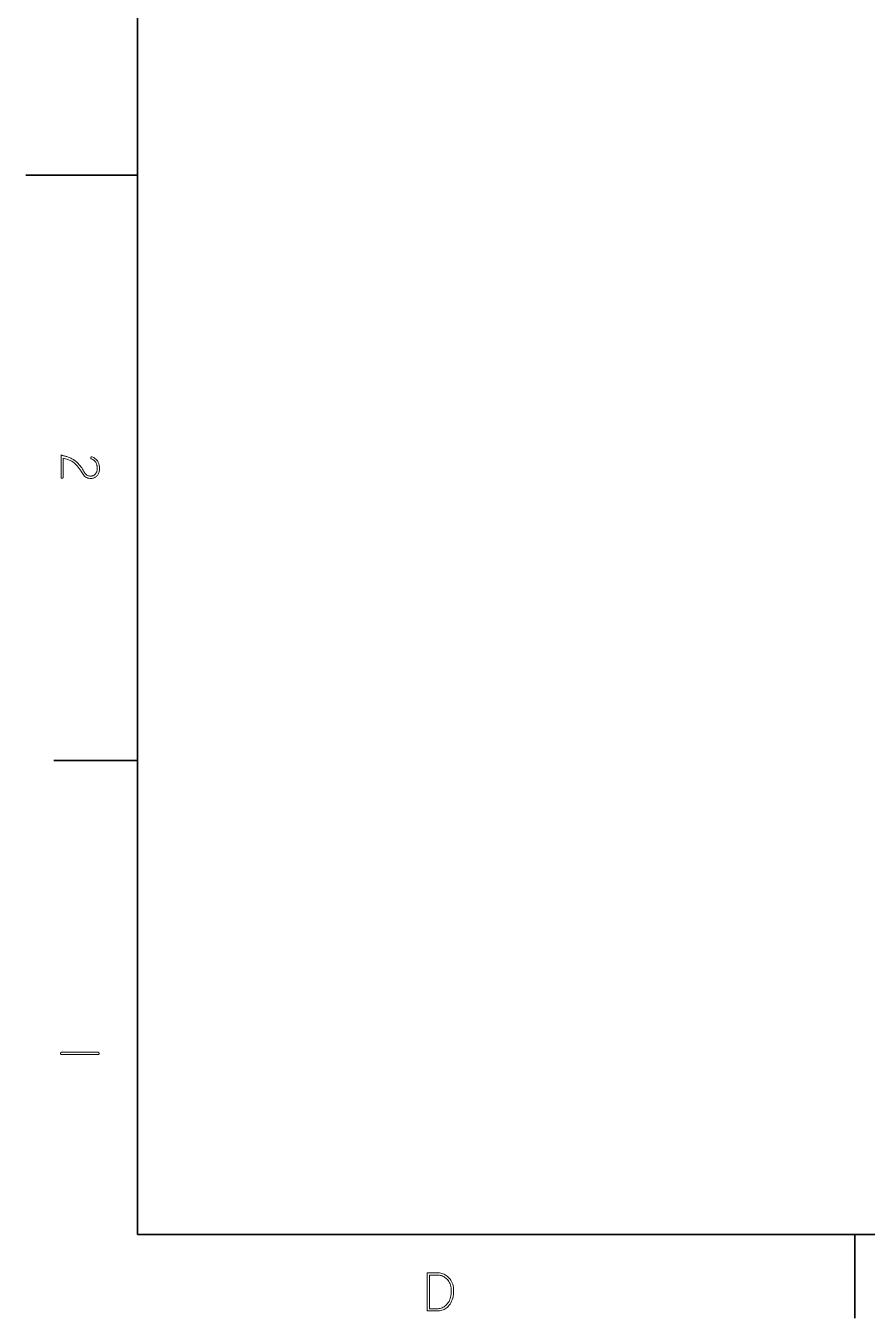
# Model space of a CAD drawing. Extents: x 0 to 297, y 0 to 210.
# Drawn here: x 0 to 75.4, y 2.5 to 118.4 of the extents above; entities that cross this region are included whole.
import ezdxf

# ---------------------------------------------------------------- set-up
doc = ezdxf.new("R2010")
doc.units = 0

msp = doc.modelspace()

# ---------------------------------------------------------------- linework, layer by layer
at = {"color": 7, "lineweight": 35}
for p, q in [((10, 200), (10, 10)), ((10, 10), (287, 10))]:
    msp.add_line(p, q, dxfattribs=at)
at = {"color": 7, "lineweight": 35, "ltscale": 0.25}
msp.add_line((10, 105), (0, 105), dxfattribs=at)
at = {"color": 7, "lineweight": 35, "ltscale": 0.1875}
for p, q in [((10, 52.5), (2.5, 52.5)), ((74.3, 10), (74.3, 2.5))]:
    msp.add_line(p, q, dxfattribs=at)
at = {"color": 7, "lineweight": 13}
for points in [[(3.15, 77.92), (3.15, 79.9), (3.2, 79.88), (3.26, 79.86), (3.32, 79.85), (3.38, 79.83), (3.43, 79.81), (3.49, 79.8), (3.55, 79.78), (3.6, 79.76), (3.66, 79.75), (3.72, 79.73), (3.8, 79.7), (3.88, 79.67), (3.96, 79.64), (4.04, 79.6), (4.11, 79.56), (4.19, 79.52), (4.26, 79.48), (4.32, 79.44), (4.39, 79.39), (4.45, 79.34), (4.54, 79.27), (4.62, 79.2), (4.7, 79.12), (4.78, 79.03), (4.86, 78.94), (4.93, 78.84), (5.01, 78.74), (5.08, 78.64), (5.14, 78.53), (5.21, 78.41), (5.25, 78.33), (5.3, 78.26), (5.35, 78.2), (5.41, 78.15), (5.47, 78.1), (5.53, 78.07), (5.6, 78.04), (5.67, 78.02), (5.74, 78.01), (5.81, 78), (5.86, 78), (5.91, 78.01), (5.95, 78.02), (5.99, 78.03), (6.03, 78.05), (6.07, 78.07), (6.11, 78.09), (6.15, 78.12), (6.18, 78.15), (6.22, 78.18), (6.25, 78.22), (6.28, 78.26), (6.31, 78.3), (6.33, 78.35), (6.35, 78.4), (6.37, 78.45), (6.38, 78.5), (6.39, 78.56), (6.39, 78.62), (6.39, 78.68), (6.39, 78.74), (6.39, 78.8), (6.38, 78.86), (6.38, 78.92), (6.37, 78.97), (6.36, 79.02), (6.34, 79.07), (6.33, 79.11), (6.31, 79.16), (6.29, 79.19), (6.27, 79.24), (6.24, 79.28), (6.21, 79.32), (6.17, 79.35), (6.13, 79.39), (6.09, 79.42), (6.04, 79.45), (5.99, 79.48), (5.93, 79.51), (5.87, 79.54), (5.86, 79.54), (5.85, 79.55), (5.84, 79.56), (5.83, 79.56), (5.83, 79.57), (5.82, 79.58), (5.82, 79.59), (5.82, 79.6), (5.81, 79.61), (5.81, 79.62), (5.81, 79.64), (5.82, 79.66), (5.82, 79.68), (5.83, 79.69), (5.84, 79.7), (5.85, 79.71), (5.86, 79.72), (5.88, 79.73), (5.89, 79.73), (5.91, 79.73), (5.92, 79.73), (5.92, 79.73), (5.93, 79.73), (5.93, 79.73), (5.93, 79.73), (5.94, 79.73), (5.94, 79.72), (5.95, 79.72), (5.95, 79.72), (5.95, 79.72), (6.08, 79.66), (6.19, 79.59), (6.28, 79.52), (6.37, 79.43), (6.44, 79.33), (6.49, 79.22), (6.54, 79.11), (6.57, 78.98), (6.59, 78.85), (6.6, 78.7), (6.59, 78.62), (6.59, 78.54), (6.58, 78.46), (6.56, 78.39), (6.54, 78.32), (6.51, 78.25), (6.48, 78.19), (6.45, 78.13), (6.41, 78.07), (6.36, 78.02), (6.32, 77.97), (6.27, 77.93), (6.22, 77.9), (6.17, 77.87), (6.12, 77.84), (6.07, 77.82), (6.01, 77.81), (5.95, 77.79), (5.89, 77.79), (5.83, 77.79), (5.73, 77.79), (5.64, 77.81), (5.55, 77.83), (5.46, 77.87), (5.38, 77.92), (5.3, 77.97), (5.23, 78.04), (5.16, 78.12), (5.1, 78.21), (5.04, 78.31), (4.96, 78.45), (4.87, 78.58), (4.79, 78.7), (4.7, 78.81), (4.61, 78.92), (4.52, 79.02), (4.42, 79.11), (4.33, 79.19), (4.23, 79.26), (4.13, 79.33), (4.08, 79.35), (4.03, 79.37), (3.97, 79.4), (3.9, 79.43), (3.83, 79.45), (3.75, 79.48), (3.66, 79.51), (3.56, 79.54), (3.46, 79.57), (3.35, 79.6), (3.35, 77.92), (3.35, 77.9), (3.34, 77.88), (3.34, 77.87), (3.33, 77.85), (3.32, 77.84), (3.31, 77.83), (3.3, 77.82), (3.28, 77.82), (3.27, 77.82), (3.25, 77.82), (3.23, 77.82), (3.21, 77.82), (3.2, 77.82), (3.18, 77.83), (3.17, 77.84), (3.16, 77.85), (3.16, 77.87), (3.15, 77.88), (3.15, 77.9)], [(3.21, 26.14), (3.19, 26.14), (3.17, 26.14), (3.16, 26.15), (3.14, 26.16), (3.13, 26.16), (3.12, 26.18), (3.12, 26.19), (3.11, 26.2), (3.11, 26.22), (3.11, 26.24), (3.11, 26.26), (3.11, 26.28), (3.12, 26.29), (3.12, 26.3), (3.13, 26.32), (3.14, 26.32), (3.16, 26.33), (3.17, 26.34), (3.19, 26.34), (3.21, 26.34), (6.46, 26.34), (6.48, 26.34), (6.5, 26.34), (6.52, 26.33), (6.53, 26.32), (6.54, 26.32), (6.55, 26.3), (6.56, 26.29), (6.56, 26.28), (6.56, 26.26), (6.57, 26.24), (6.56, 26.22), (6.56, 26.2), (6.56, 26.19), (6.55, 26.18), (6.54, 26.16), (6.53, 26.16), (6.52, 26.15), (6.5, 26.14), (6.48, 26.14), (6.46, 26.14)], [(38.34, 4.97), (38.33, 4.79), (38.32, 4.61), (38.29, 4.45), (38.26, 4.29), (38.21, 4.15), (38.16, 4.01), (38.09, 3.88), (38.02, 3.76), (37.94, 3.65), (37.84, 3.55), (37.76, 3.47), (37.67, 3.4), (37.58, 3.34), (37.49, 3.29), (37.39, 3.25), (37.29, 3.21), (37.19, 3.18), (37.08, 3.16), (36.97, 3.15), (36.85, 3.15), (35.98, 3.15), (35.98, 6.57), (36.85, 6.57), (36.96, 6.56), (37.07, 6.55), (37.18, 6.53), (37.28, 6.51), (37.38, 6.47), (37.48, 6.43), (37.58, 6.38), (37.67, 6.33), (37.76, 6.26), (37.84, 6.19), (37.94, 6.1), (38.02, 6), (38.09, 5.9), (38.16, 5.79), (38.21, 5.67), (38.26, 5.54), (38.29, 5.41), (38.32, 5.27), (38.33, 5.12)], [(38.13, 4.97), (38.13, 5.1), (38.12, 5.23), (38.1, 5.35), (38.07, 5.47), (38.03, 5.58), (37.98, 5.68), (37.92, 5.78), (37.86, 5.87), (37.79, 5.96), (37.71, 6.04), (37.63, 6.1), (37.55, 6.15), (37.48, 6.2), (37.39, 6.24), (37.31, 6.28), (37.22, 6.31), (37.13, 6.33), (37.04, 6.35), (36.94, 6.36), (36.85, 6.36), (36.18, 6.36), (36.18, 3.35), (36.85, 3.35), (36.95, 3.35), (37.05, 3.36), (37.14, 3.38), (37.23, 3.41), (37.32, 3.44), (37.4, 3.48), (37.48, 3.52), (37.56, 3.58), (37.64, 3.64), (37.71, 3.71), (37.79, 3.8), (37.86, 3.9), (37.93, 4), (37.98, 4.12), (38.03, 4.24), (38.07, 4.37), (38.1, 4.51), (38.12, 4.65), (38.13, 4.81)]]:
    msp.add_lwpolyline(points, close=True, dxfattribs=at)

doc.saveas('drawing.dxf')
